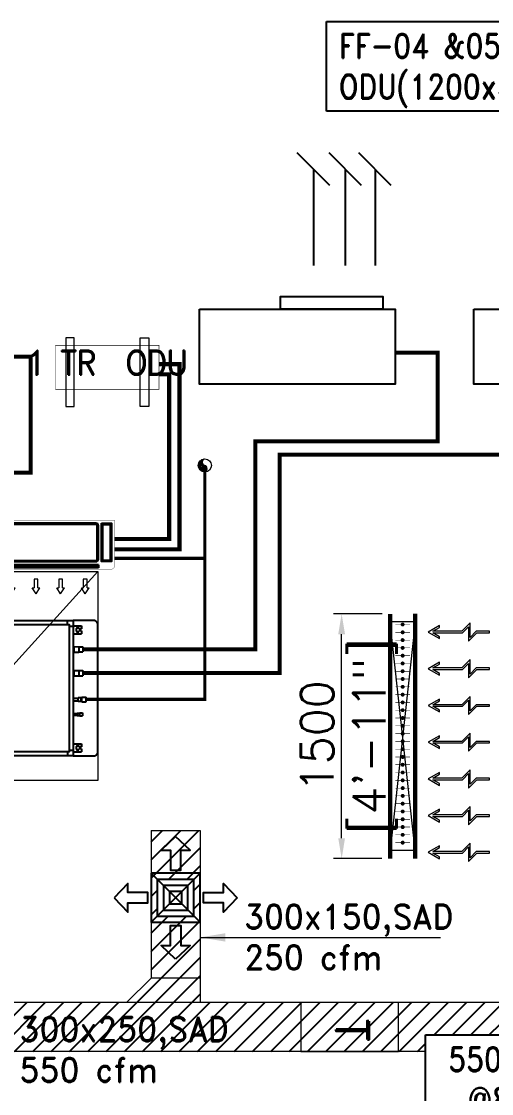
# Model space of a CAD drawing. Header units: millimetres. Extents: x -330573 to 5697, y 22061 to 198972.
# Drawn here: x -89093 to -86213, y 128490 to 135062 of the extents above; entities that cross this region are included whole.
import ezdxf

# ---------------------------------------------------------------- set-up
doc = ezdxf.new("R2010")
doc.units = ezdxf.units.MM
doc.linetypes.add('HIDDEN', pattern=[0.375, 0.25, -0.125])
doc.layers.add('HVAC Machine', color=5, linetype='Continuous')
for name, color, linetype, lineweight in [('VL-AC- DRAIN', 42, 'Continuous', 5), ('VL-AC-ACCOUSTIC INSULATION', 32, 'Continuous', 25), ('VL-AC-DAMPERS', 5, 'Continuous', 18), ('VL-AC-EQUIPMENT', 5, 'Continuous', 25), ('VL-AC-FA_TEXT_50', 7, 'Continuous', 18), ('VL-AC-RA_TEXT_50', 7, 'Continuous', 18), ('VL-AC-RAT', 1, 'Continuous', 5), ('VL-AC-SA', 6, 'Continuous', 5), ('VL-AC-SA_TEXT_50', 7, 'Continuous', 25), ('VL-AC-SAT', 72, 'Continuous', 25), ('VL-AC-SUPPORT', 15, 'Continuous', 18), ('VL-AC-UNIT TRAP DOOR', 40, 'Continuous', 18), ('VL-AC-VRF PIPE', 152, 'Continuous', 30), ('VL-AC-WALL CUTOUT', 7, 'Continuous', 18)]:
    doc.layers.add(name, color=color, linetype=linetype, lineweight=lineweight)
doc.styles.add('Romand-2', font='romand.shx', dxfattribs={"height": 2})
doc.styles.add('ROMANS', font='romans.shx', dxfattribs={"height": 200})
doc.styles.get("Standard").update_dxf_attribs({"font": 'arial.ttf'})
doc.styles.add('VOLTAS - ROMAND', font='romand.shx', dxfattribs={"width": 0.85})
doc.dimstyles.new('Copy of STANDARD', dxfattribs={"dimtxt": 0.23, "dimasz": 0.1, "dimexe": 0.03, "dimexo": 0.03, "dimgap": 0.1, "dimtad": 0, "dimzin": 9, "dimdsep": 46, "dimtxsty": 'Standard', "dimblk1": 'OBLIQUE', "dimblk2": 'OBLIQUE', "dimsah": 1, "dimcen": 0, "dimdle": 0.1, "dimclrd": 256, "dimclre": 256, "dimclrt": 256, "dimazin": 0, "dimtm": 1e-09, "dimtfac": 0.15, "dimtofl": 0, "dimtmove": 2, "dimatfit": 3, "dimldrblk": 'OBLIQUE', "dimfxl": 1, "dimtolj": 1, "dimtzin": 0, "dimlwd": -1, "dimlwe": -1, "dimarcsym": 0})
doc.dimstyles.new('VL_DIM', dxfattribs={"dimscale": 1.25, "dimtxt": 200, "dimasz": 125, "dimexe": 50, "dimexo": 50, "dimgap": 50, "dimtad": 1, "dimdec": 0, "dimrnd": 1, "dimzin": 9, "dimdsep": 46, "dimtxsty": 'ROMANS', "dimcen": 0.09, "dimdle": 35, "dimclrd": 7, "dimclre": 7, "dimclrt": 7, "dimadec": 0, "dimazin": 0, "dimtfac": 1, "dimtdec": 0, "dimtmove": 2, "dimatfit": 3, "dimfxl": 1, "dimtolj": 1, "dimtzin": 0, "dimlwd": 15, "dimlwe": 15, "dimarcsym": 1})

# ---------------------------------------------------------------- blocks, each defined once
blk = doc.blocks.new('_Oblique')
at = {"color": 0, "linetype": 'ByBlock', "lineweight": -2}
blk.add_line((-0.5, -0.5), (0.5, 0.5), dxfattribs=at)
blk = doc.blocks.new('IDU 1.0 TR')
at = {"layer": 'VL-AC-EQUIPMENT', "color": 3, "lineweight": 0, "ltscale": 0.05}
for p, q in [((-420.8, 395.6), (-444.2, 359.6)), ((-420.8, 395.6), (-397.4, 359.6)), ((-270.8, 395.6), (-294.2, 359.6)), ((-270.8, 395.6), (-247.4, 359.6)), ((-120.8, 395.6), (-144.2, 359.6)), ((-120.8, 395.6), (-97.4, 359.6)), ((29.2, 395.6), (5.8, 359.6)), ((29.2, 395.6), (52.6, 359.6)), ((179.2, 395.6), (155.8, 359.6)), ((179.2, 395.6), (202.6, 359.6)), ((329.2, 395.6), (305.8, 359.6)), ((329.2, 395.6), (352.6, 359.6)), ((479.2, 395.6), (455.8, 359.6)), ((479.2, 395.6), (502.6, 359.6)), ((-432.2, 359.6), (-444.2, 359.6)), ((-432.2, 359.6), (-432.2, 306.2)), ((-409.4, 306.2), (-409.4, 359.6)), ((-397.4, 359.6), (-409.4, 359.6)), ((-282.2, 359.6), (-294.2, 359.6)), ((-282.2, 359.6), (-282.2, 306.2)), ((-259.4, 306.2), (-259.4, 359.6)), ((-247.4, 359.6), (-259.4, 359.6)), ((-132.2, 359.6), (-144.2, 359.6)), ((-132.2, 359.6), (-132.2, 306.2)), ((-109.4, 306.2), (-109.4, 359.6)), ((-97.4, 359.6), (-109.4, 359.6)), ((17.8, 359.6), (5.8, 359.6)), ((17.8, 359.6), (17.8, 306.2)), ((40.6, 306.2), (40.6, 359.6)), ((52.6, 359.6), (40.6, 359.6)), ((167.8, 359.6), (155.8, 359.6)), ((167.8, 359.6), (167.8, 306.2)), ((190.6, 306.2), (190.6, 359.6)), ((202.6, 359.6), (190.6, 359.6)), ((317.8, 359.6), (305.8, 359.6)), ((317.8, 359.6), (317.8, 306.2)), ((340.6, 306.2), (340.6, 359.6)), ((352.6, 359.6), (340.6, 359.6)), ((467.8, 359.6), (455.8, 359.6)), ((467.8, 359.6), (467.8, 306.2)), ((490.6, 306.2), (490.6, 359.6)), ((502.6, 359.6), (490.6, 359.6)), ((-432.2, 306.2), (-409.4, 306.2)), ((-282.2, 306.2), (-259.4, 306.2)), ((-132.2, 306.2), (-109.4, 306.2)), ((17.8, 306.2), (40.6, 306.2)), ((167.8, 306.2), (190.6, 306.2)), ((317.8, 306.2), (340.6, 306.2)), ((467.8, 306.2), (490.6, 306.2))]:
    blk.add_line(p, q, dxfattribs=at)
at = {"layer": 'VL-AC-EQUIPMENT', "color": 1}
for p, q in [((-502, 218.9), (-502, 238)), ((-502, 238), (580.9, 238)), ((-502, 218.9), (580.9, 218.9)), ((580.9, 238), (580.9, 218.9))]:
    blk.add_line(p, q, dxfattribs=at)
at = {"layer": 'VL-AC-EQUIPMENT', "color": 5, "const_width": 1.91}
blk.add_lwpolyline([(600, -54.3), (-600, -54.3), (-600, 225.7, -0.414214), (-580, 245.7), (580, 245.7, -0.414214), (600, 225.7)], format="xyb", close=True, dxfattribs=at)
at = {"layer": 'VL-AC-EQUIPMENT', "color": 1}
for points in [[(-521.1, -35.2), (-580.9, -35.2), (-580.9, 199.7), (-521.1, 199.7)], [(-528.8, -27.5), (-573.2, -27.5), (-573.2, 192.1), (-528.8, 192.1)]]:
    blk.add_lwpolyline(points, close=True, dxfattribs=at)
for points in [[(580.9, 225.8, 0.414214), (573.2, 233.5), (-494.3, 233.5, 0.414214), (-502, 225.8)], [(580.9, 218.9, 0.414214), (573.2, 226.5), (-494.3, 226.5, 0.414214), (-502, 218.9)]]:
    blk.add_lwpolyline(points, format="xyb", dxfattribs=at)
for points in [[(-502, 184.4), (-502, -19.9, 0.414214), (-486.7, -35.2), (565.6, -35.2, 0.414214), (580.9, -19.9), (580.9, 184.4, 0.414214), (565.6, 199.7), (-486.7, 199.7, 0.414214)], [(-494.3, 184.4), (-494.3, -19.9, 0.414214), (-486.7, -27.5), (565.6, -27.5, 0.414214), (573.2, -19.9), (573.2, 184.4, 0.414214), (565.6, 192.1), (-486.7, 192.1, 0.414214)]]:
    blk.add_lwpolyline(points, format="xyb", close=True, dxfattribs=at)
blk = doc.blocks.new('*U48')
for p, q in [((-150, 150), (150, -150)), ((150, 150), (-150, -150))]:
    blk.add_line(p, q)
for points in [[(0, 376.3), (88.2, 292.6), (31.7, 292.6), (31.7, 170), (-31.7, 170), (-31.7, 292.6), (-88.2, 292.6)], [(-150, -150), (150, -150), (150, 150), (-150, 150)], [(-376.3, 0), (-292.6, -88.2), (-292.6, -31.7), (-170, -31.7), (-170, 31.7), (-292.6, 31.7), (-292.6, 88.2)], [(376.3, 0), (292.6, -88.2), (292.6, -31.7), (170, -31.7), (170, 31.7), (292.6, 31.7), (292.6, 88.2)], [(0, -376.3), (88.2, -292.6), (31.7, -292.6), (31.7, -170), (-31.7, -170), (-31.7, -292.6), (-88.2, -292.6)]]:
    blk.add_lwpolyline(points, close=True)
at = {"color": 8}
for points in [[(-112.5, -112.5), (112.5, -112.5), (112.5, 112.5), (-112.5, 112.5)], [(-75, -75), (75, -75), (75, 75), (-75, 75)], [(-37.5, -37.5), (37.5, -37.5), (37.5, 37.5), (-37.5, 37.5)]]:
    blk.add_lwpolyline(points, close=True, dxfattribs=at)
blk = doc.blocks.new('17 TR DSU')
at = {"layer": 'VL-AC-EQUIPMENT'}
for p, q in [((-975, 382.5), (-975, 407.5)), ((975, 382.5), (975, 407.5)), ((-1010, 375.5), (-1060, 375.5)), ((-1060, 375.5), (-1060, 356.5)), ((-985, 372.5), (-1060, 372.5)), ((-1060, 356.5), (-1044, 356.5)), ((-1060, 344.5), (-1044, 344.5)), ((-1060, 344.5), (-1060, 325.5)), ((-1044, 358.5), (-1044, 356.5)), ((-1044, 344.5), (-1044, 342.5)), ((-1030, 342.5), (-1030, 358.5)), ((985, 372.5), (1010, 372.5)), ((1010, 375.5), (1060, 375.5)), ((1030, 342.5), (1030, 358.5)), ((1044, 358.5), (1044, 356.5)), ((1060, 356.5), (1044, 356.5)), ((1060, 344.5), (1044, 344.5)), ((1044, 344.5), (1044, 342.5)), ((1060, 375.5), (1060, 356.5)), ((1060, 344.5), (1060, 325.5)), ((-1010, 325.5), (-1060, 325.5)), ((1010, 325.5), (1060, 325.5)), ((1013.5, 251), (1010, 251)), ((1013.5, 211), (1010, 211)), ((1013.5, 251), (1013.5, 211)), ((1013.5, 247.8), (1043.5, 247.3)), ((1013.5, 214.2), (1043.5, 214.8)), ((1043.5, 247.3), (1043.5, 214.8)), ((1043.5, 247), (1068, 247)), ((1043.5, 215), (1068, 215)), ((1068, 247), (1068, 215)), ((1013.5, 105.4), (1010, 105.4)), ((1013.5, 105.4), (1013.5, 65.4)), ((1013.5, 102.2), (1043.5, 101.6)), ((1013.5, 68.6), (1043.5, 69.1)), ((1043.5, 101.6), (1043.5, 69.1)), ((1043.5, 101.4), (1068, 101.4)), ((1043.5, 69.4), (1068, 69.4)), ((1068, 101.4), (1068, 69.4)), ((1013.5, 65.4), (1010, 65.4)), ((1040.5, -64.5), (1057.5, -64.5)), ((1040.5, -87.5), (1040.5, -64.5)), ((1057.5, -87.5), (1057.5, -64.5)), ((1057.5, -64.9), (1062, -64.9)), ((1062, -61.5), (1088, -61.5)), ((1062, -90.5), (1062, -61.5)), ((1088, -90.5), (1088, -61.5)), ((1010, -68), (1040.5, -68)), ((1010, -83.9), (1040.5, -83.9)), ((1040.5, -87.5), (1057.5, -87.5)), ((1057.5, -87.1), (1062, -87.1)), ((1062, -90.5), (1088, -90.5)), ((1010, -162.2), (1033.5, -162.2)), ((1010, -171.7), (1033.5, -171.7)), ((1033.5, -173.9), (1033.5, -160.1)), ((1033.5, -160.1), (1047.5, -160.1)), ((1033.5, -173.9), (1047.5, -173.9)), ((1047.5, -173.9), (1047.5, -160.1)), ((1047.5, -160.6), (1049, -160.6)), ((1047.5, -173.3), (1049, -173.3)), ((1049, -176.4), (1049, -157.6)), ((1049, -157.6), (1067, -157.6)), ((1049, -176.4), (1067, -176.4)), ((1067, -157.6), (1067, -176.4)), ((-1010, -347.5), (-1060, -347.5)), ((-1060, -347.5), (-1060, -366.5)), ((-1060, -366.5), (-1044, -366.5)), ((-1060, -378.5), (-1044, -378.5)), ((-1060, -378.5), (-1060, -397.5)), ((-1044, -364.5), (-1044, -366.5)), ((-1044, -378.5), (-1044, -380.5)), ((-1030, -380.5), (-1030, -364.5)), ((-985, -387.5), (-1010, -387.5)), ((985, -387.5), (1010, -387.5)), ((1010, -347.5), (1060, -347.5)), ((1030, -380.5), (1030, -364.5)), ((1044, -364.5), (1044, -366.5)), ((1060, -366.5), (1044, -366.5)), ((1060, -378.5), (1044, -378.5)), ((1044, -378.5), (1044, -380.5)), ((1060, -347.5), (1060, -366.5)), ((1060, -378.5), (1060, -397.5)), ((-1010, -397.5), (-1060, -397.5)), ((-975, -397.5), (-975, -422.5)), ((975, -397.5), (975, -422.5)), ((1010, -397.5), (1060, -397.5))]:
    blk.add_line(p, q, dxfattribs=at)
at = {"layer": 'VL-AC-EQUIPMENT', "color": 8}
for p, q in [((-500, -422.5), (-500, -474.5)), ((500, -422.5), (500, -474.5)), ((-500, -474.5), (500, -474.5)), ((-500, -499.5), (500, -499.5)), ((-500, -524.5), (500, -524.5)), ((-500, -549.5), (500, -549.5)), ((-500, -574.5), (500, -574.5)), ((-500, -599.5), (500, -599.5))]:
    blk.add_line(p, q, dxfattribs=at)
at = {"layer": 'VL-AC-EQUIPMENT'}
for points in [[(-1010, -422.5), (-1010, 407.5), (1010, 407.5), (1010, -422.5)], [(-985, -397.5), (-985, 382.5), (985, 382.5), (985, -397.5)]]:
    blk.add_lwpolyline(points, close=True, dxfattribs=at)
at = {"layer": 'VL-AC-EQUIPMENT', "flags": 128}
blk.add_lwpolyline([(1010, -422.5), (1135, -422.5, 0.414214), (1160, -397.5), (1160, 382.5, 0.414214), (1135, 407.5), (1010, 407.5)], format="xyb", dxfattribs=at)
at = {"layer": 'VL-AC-EQUIPMENT', "color": 8}
for points in [[(-500, -474.5), (-515, -487), (-500, -499.5)], [(-500, -499.5), (-515, -512), (-500, -524.5)], [(-500, -524.5), (-515, -537), (-500, -549.5)], [(500, -474.5), (515, -487), (500, -499.5)], [(500, -499.5), (515, -512), (500, -524.5)], [(500, -524.5), (515, -537), (500, -549.5)], [(-500, -549.5), (-515, -562), (-500, -574.5)], [(-500, -574.5), (-515, -587), (-500, -599.5)], [(500, -549.5), (515, -562), (500, -574.5)], [(500, -574.5), (515, -587), (500, -599.5)]]:
    blk.add_lwpolyline(points, dxfattribs=at)
at = {"layer": 'VL-AC-EQUIPMENT'}
for centre, start, end in [((-1037, 358.5), 0, 180), ((-1037, 342.5), 180, 0), ((1037, 358.5), 0, 180), ((1037, 342.5), 180, 0), ((-1037, -364.5), 0, 180), ((-1037, -380.5), 180, 0), ((1037, -364.5), 0, 180), ((1037, -380.5), 180, 0)]:
    blk.add_arc(centre, 7, start, end, dxfattribs=at)
blk = doc.blocks.new('*D108')
at = {"layer": 'Defpoints', "color": 0, "transparency": 16777216}
for p in [(-87131.3, 131430.4), (-86834, 131430.4), (-86834.1, 129930.1)]:
    blk.add_point(p, dxfattribs=at)
at = {"layer": 'VL-AC-RA_TEXT_50', "color": 7, "lineweight": 15, "transparency": 16777216}
for p, q in [((-86884, 131430.4), (-87181.3, 131430.4)), ((-87131.3, 130055.1), (-87131.3, 131305.4)), ((-86884.1, 129930.1), (-87181.3, 129930.1))]:
    blk.add_line(p, q, dxfattribs=at)
at = {"layer": 'VL-AC-RA_TEXT_50', "color": 7, "transparency": 16777216}
for points in [[(-87152.2, 131305.4), (-87110.5, 131305.4), (-87131.3, 131430.4)], [(-87152.2, 130055.1), (-87110.5, 130055.1), (-87131.3, 129930.1)]]:
    blk.add_solid(points, dxfattribs=at)
at = {"layer": 'VL-AC-RA_TEXT_50', "color": 7, "transparency": 16777216, "char_height": 200, "attachment_point": 5, "rotation": 90, "style": 'ROMANS'}
for s, insert in [('\\A1;[4\'-11"]', (-86929, 130680.2)), ('\\A1;1500', (-87281.3, 130680.2))]:
    blk.add_mtext(s, dxfattribs=dict(at, insert=insert))
blk = doc.blocks.new('A$C0D6B1846')
at = {"layer": 'HVAC Machine'}
for points in [[(1122.9, 460), (496.3, 460), (496.3, 537.5), (1122.9, 537.5)], [(0, 460), (1200, 460), (1200, 0), (0, 0)]]:
    blk.add_lwpolyline(points, close=True, dxfattribs=at)
for points in [[(699.6, 1317.4), (699.6, 727.1)], [(893.9, 1317.4), (893.9, 727.1)], [(1075.8, 1317.4), (1075.8, 727.1)]]:
    blk.add_leader(points, dimstyle='Copy of STANDARD', override={"dimasz": 200, "dimgap": 0.1, "dimtad": 0, "dimzin": 1, "dimfxl": 140, "dimfxlon": 1, "dimarcsym": 1}, dxfattribs=at)

msp = doc.modelspace()

# ---------------------------------------------------------------- hatches: boundary and pattern name
at = {"layer": 'VL-AC- DRAIN', "ltscale": 150}
h = msp.add_hatch(dxfattribs=at)
h.set_pattern_fill('ANSI31', color=256, scale=50)
h.set_pattern_definition([(45, (-4536933.516, 1047108.787), (-4.419417382, 4.419417382), [])])
edge = h.paths.add_edge_path()
edge.add_ellipse((-87969.5, 132360), major_axis=(0, 20), ratio=0.697274, start_angle=0, end_angle=180, ccw=False)
edge.add_arc((-87969.5, 132340), 40, 90, 180)
edge.add_arc((-87969.5, 132340), 40, 180, 270)
edge.add_ellipse((-87969.5, 132320), major_axis=(0, 20), ratio=0.697274, start_angle=180, end_angle=360)
at = {"layer": 'VL-AC-ACCOUSTIC INSULATION'}
h = msp.add_hatch(dxfattribs=at)
h.set_pattern_fill('ANSI31', color=8, scale=25)
h.paths.add_polyline_path([(-89084.5, 127076.8), (-89334.5, 127076.8), (-89334.5, 126773.1), (-89084.5, 126773.1)])
h.paths.add_polyline_path([(-88959.5, 127226.8), (-89334.5, 127226.8), (-89334.5, 127076.8), (-89084.5, 127076.8)])
h.paths.add_polyline_path([(-86418.5, 127576.8), (-89471.1, 127576.8), (-89471.1, 127226.8), (-86418.5, 127226.8)])
h.paths.add_polyline_path([(-87834.5, 127226.8), (-88209.5, 127226.8), (-88209.5, 127076.8), (-87959.5, 127076.8)])
h.paths.add_polyline_path([(-87959.5, 127076.8), (-88209.5, 127076.8), (-88209.5, 126773.1), (-87959.5, 126773.1)])
h.paths.add_polyline_path([(-86684.5, 127077.8), (-86934.5, 127077.8), (-86934.5, 126773.1), (-86684.5, 126773.1)])
h.paths.add_polyline_path([(-86560.4, 127226.8), (-86934.5, 127226.8), (-86934.5, 127077.8), (-86684.5, 127077.8)])
h.paths.add_polyline_path([(-85818.5, 127601.8), (-86418.5, 127576.8), (-86418.5, 127226.8), (-85818.5, 127201.8)])
h.paths.add_polyline_path([(-82673.9, 127601.8), (-85818.5, 127601.8), (-85818.5, 127201.8), (-82673.9, 127201.8)])
h.paths.add_polyline_path([(-85285.1, 127201.8), (-85659.5, 127201.8), (-85659.5, 127052.5), (-85409.5, 127052.5)])
h.paths.add_polyline_path([(-85409.5, 127052.5), (-85659.5, 127052.5), (-85659.5, 126773.1), (-85409.5, 126773.1)])
h.paths.add_polyline_path([(-84134.5, 127052.1), (-84384.5, 127052.1), (-84384.5, 126773.1), (-84134.5, 126773.1)])
h.paths.add_polyline_path([(-84009.8, 127201.8), (-84384.5, 127201.8), (-84384.5, 127052.1), (-84134.5, 127052.1)])
h.paths.add_polyline_path([(-82734.5, 127201.8), (-83109.5, 127201.8), (-83109.5, 127051.8), (-82859.5, 127051.8)])
h.paths.add_polyline_path([(-82859.5, 127051.8), (-83109.5, 127051.8), (-83109.5, 126773.1), (-82859.5, 126773.1)])
h.paths.add_polyline_path([(-81974, 128990.9), (-82124, 129140.9), (-82124, 128590.9), (-81974, 128590.9)])
h.paths.add_polyline_path([(-78117.7, 128990.9), (-81974, 128990.9), (-81974, 128590.9), (-78117.7, 128590.9)])
h.paths.add_polyline_path([(-78550, 128903.4), (-78325, 128903.4), (-78325, 128678.4), (-78550, 128678.4)], flags=16)
h.paths.add_polyline_path([(-77517.7, 128940.9), (-78117.7, 128990.9), (-78117.7, 128590.9), (-77517.7, 128640.9)])
h.paths.add_polyline_path([(-74987.5, 128940.9), (-77517.7, 128940.9), (-77517.7, 128640.9), (-74987.5, 128640.9)])
h.paths.add_polyline_path([(-75550, 128903.4), (-75325, 128903.4), (-75325, 128678.4), (-75550, 128678.4)], flags=16)
h.paths.add_polyline_path([(-75287.5, 128640.9), (-75737.5, 128640.9), (-75587.5, 128490.9), (-75287.5, 128490.9)])
h.paths.add_polyline_path([(-75287.5, 128490.9), (-75587.5, 128490.9), (-75587.5, 125779), (-75287.5, 125779)])
h.paths.add_polyline_path([(-75325, 126304), (-75325, 126079), (-75550, 126079), (-75550, 126304)], flags=16)
h.paths.add_polyline_path([(-78287.5, 128440.9), (-78587.5, 128440.9), (-78587.5, 125779), (-78287.5, 125779)])
h.paths.add_polyline_path([(-78325, 126304), (-78325, 126079), (-78550, 126079), (-78550, 126304)], flags=16)
h.paths.add_polyline_path([(-78287.5, 128590.9), (-78737.5, 128590.9), (-78587.5, 128440.9), (-78287.5, 128440.9)])
h.paths.add_polyline_path([(-78287.5, 129140.9), (-78587.5, 129140.9), (-78737.5, 128990.9), (-78287.5, 128990.9)])
h.paths.add_polyline_path([(-78287.5, 131802.9), (-78587.5, 131802.9), (-78587.5, 129140.9), (-78287.5, 129140.9)])
h.paths.add_polyline_path([(-78550, 131277.9), (-78550, 131502.9), (-78325, 131502.9), (-78325, 131277.9)], flags=16)
h.paths.add_polyline_path([(-75287.5, 129090.9), (-75587.5, 129090.9), (-75737.5, 128940.9), (-75287.5, 128940.9)])
h.paths.add_polyline_path([(-75287.5, 131802.9), (-75587.5, 131802.9), (-75587.5, 129090.9), (-75287.5, 129090.9)])
h.paths.add_polyline_path([(-75550, 131277.9), (-75550, 131502.9), (-75325, 131502.9), (-75325, 131277.9)], flags=16)
h.paths.add_polyline_path([(-81584.5, 128440.9), (-81834.5, 128440.9), (-81834.5, 126773.1), (-81584.5, 126773.1)])
h.paths.add_polyline_path([(-81584.5, 128590.9), (-81959.5, 128590.9), (-81834.5, 128440.9), (-81584.5, 128440.9)])
h.paths.add_polyline_path([(-82924, 129834.2), (-83093.5, 129834.2), (-83093.5, 129534.2), (-82924, 129534.2)])
h.paths.add_polyline_path([(-82824, 129934.2), (-82924, 129834.2), (-82924, 129534.2), (-82824, 129534.2)])
edge = h.paths.add_edge_path()
edge.add_arc((-83093.5, 129984.2), 150, 180, 270, ccw=False)
edge.add_line((-83243.5, 129984.2), (-83543.5, 129984.2))
edge.add_arc((-83093.5, 129984.2), 450, 180, 270)
edge.add_line((-83093.5, 129534.2), (-83093.5, 129834.2))
h.paths.add_polyline_path([(-83243.5, 131130.3), (-83543.5, 131130.3), (-83543.5, 129984.2), (-83243.5, 129984.2)])
h.paths.add_polyline_path([(-83506, 130605.3), (-83506, 130830.3), (-83281, 130830.3), (-83281, 130605.3)], flags=16)
edge = h.paths.add_edge_path()
edge.add_arc((-82673.9, 127751.8), 550, 315, 360)
edge.add_line((-82123.9, 127751.8), (-82124, 127862.1))
edge.add_line((-82124, 127862.1), (-82524, 127862.1))
edge.add_arc((-82776.4, 127834.2), 254, -6.25181, 6.30481, ccw=False)
edge.add_line((-82523.9, 127806.5), (-82523.9, 127751.9))
edge.add_arc((-82673.9, 127751.8), 150, -90, 0.05301, ccw=False)
edge.add_line((-82673.9, 127601.8), (-82673.9, 127201.8))
edge.add_arc((-82679.7, 127765.8), 564, 270.58885, 314.41115)
h = msp.add_hatch(dxfattribs=at)
h.set_pattern_fill('ANSI31', color=8, scale=25)
h.paths.add_polyline_path([(-89385.4, 129047.2), (-89535.4, 129197.2), (-89535.4, 128747.2), (-89385.4, 128747.2)])
h.paths.add_polyline_path([(-87382.1, 129047.2), (-89385.4, 129047.2), (-89385.4, 128747.2), (-87382.1, 128747.2)])
h.paths.add_polyline_path([(-87998.6, 129197.2), (-88298.6, 129197.2), (-88448.6, 129047.2), (-87998.6, 129047.2)])
h.paths.add_polyline_path([(-87998.6, 130102.6), (-88298.6, 130102.6), (-88298.6, 129197.2), (-87998.6, 129197.2)])
h.paths.add_polyline_path([(-88261.1, 129577.6), (-88261.1, 129802.6), (-88036.1, 129802.6), (-88036.1, 129577.6)], flags=16)
h.paths.add_polyline_path([(-86782.1, 129047.2), (-87382.1, 129047.2), (-87382.1, 128747.2), (-86782.1, 128747.2)])
h.paths.add_polyline_path([(-85916.4, 129047.2), (-86782.1, 129047.2), (-86782.1, 128747.2), (-85916.4, 128747.2)])
edge = h.paths.add_edge_path()
edge.add_line((-85466.4, 129197.2), (-85766.4, 129197.2))
edge.add_arc((-85916.4, 129197.2), 150, -90, 0, ccw=False)
edge.add_line((-85916.4, 129047.2), (-85916.4, 128747.2))
edge.add_arc((-85916.4, 129197.2), 450, 270, 360)
h.paths.add_polyline_path([(-85466.4, 131419.4), (-85766.4, 131419.4), (-85766.4, 129197.2), (-85466.4, 129197.2)])
h.paths.add_polyline_path([(-85728.9, 130894.4), (-85728.9, 131119.4), (-85503.9, 131119.4), (-85503.9, 130894.4)], flags=16)

# ---------------------------------------------------------------- linework, layer by layer
at = {"layer": 'VL-AC- DRAIN', "linetype": 'HIDDEN', "ltscale": 0.5, "const_width": 20}
for points in [[(-88697.4, 130905.7), (-87969.5, 130905.7), (-87969.5, 132316.6)], [(-88522.8, 131770.2), (-87969.5, 131770.2)]]:
    msp.add_lwpolyline(points, dxfattribs=at)
at = {"layer": 'VL-AC- DRAIN', "ltscale": 150}
msp.add_circle((-87969.5, 132340), 40, dxfattribs=at)
at = {"layer": 'VL-AC- DRAIN', "ltscale": 150, "extrusion": (0, 0, -1)}
msp.add_ellipse((-87969.5, 132360), major_axis=(0, 20), ratio=0.697274, start_param=3.141593, end_param=6.283185, dxfattribs=at)
at = {"layer": 'VL-AC- DRAIN', "ltscale": 150}
msp.add_ellipse((-87969.5, 132320), major_axis=(0, 20), ratio=0.697274, start_param=3.141593, end_param=6.283185, dxfattribs=at)
at = {"layer": 'VL-AC-DAMPERS'}
for p, q in [((-86757.6, 131265.3), (-86757.6, 131269.5)), ((-86757.6, 131074.3), (-86757.6, 131078.5)), ((-86757.5, 130883.3), (-86757.5, 130887.5)), ((-86757.5, 130740), (-86757.5, 130744.3)), ((-86757.5, 130644.5), (-86757.5, 130648.8)), ((-86757.5, 130453.6), (-86757.5, 130457.8)), ((-86757.3, 130262.6), (-86757.3, 130266.8)), ((-86757.3, 130119.3), (-86757.3, 130123.5)), ((-86757.3, 130023.8), (-86757.3, 130028.1))]:
    msp.add_line(p, q, dxfattribs=at)
at = {"layer": 'VL-AC-DAMPERS', "const_width": 2.55}
msp.add_lwpolyline([(-86682.6, 129980.3), (-86682.6, 131381), (-86832.4, 131381), (-86832.4, 129980.4)], close=True, dxfattribs=at)
at = {"layer": 'VL-AC-DAMPERS'}
for points, const_width in [([(-86802.6, 131365), (-86712.4, 131365)], 3.18), ([(-86757.5, 129980.3), (-86757.5, 131381)], 1.27), ([(-86802.6, 131317.3), (-86712.4, 131317.2)], 3.18), ([(-86802.6, 131269.5), (-86712.4, 131269.5)], 3.18), ([(-86802.6, 131221.8), (-86712.4, 131221.8)], 3.18), ([(-86802.6, 131174), (-86712.4, 131174)], 3.18), ([(-86802.6, 131126.3), (-86712.4, 131126.3)], 3.18), ([(-86802.6, 131078.5), (-86712.4, 131078.5)], 3.18), ([(-86802.5, 131030.8), (-86712.3, 131030.8)], 3.18), ([(-86802.5, 130983), (-86712.3, 130983)], 3.18), ([(-86802.5, 130935.3), (-86712.3, 130935.3)], 3.18), ([(-86802.5, 130887.5), (-86712.3, 130887.5)], 3.18), ([(-86802.5, 130839.8), (-86712.2, 130839.8)], 3.18), ([(-86802.5, 130792), (-86712.2, 130792)], 3.18), ([(-86802.5, 130744.3), (-86712.2, 130744.3)], 3.18), ([(-86802.5, 130696.5), (-86712.2, 130696.5)], 3.18), ([(-86802.5, 130648.8), (-86712.2, 130648.8)], 3.18), ([(-86802.5, 130601), (-86712.2, 130601)], 3.18), ([(-86802.5, 130553.3), (-86712.2, 130553.3)], 3.18), ([(-86802.5, 130505.5), (-86712.2, 130505.5)], 3.18), ([(-86802.5, 130457.8), (-86712.3, 130457.8)], 3.18), ([(-86802.3, 130410), (-86712.1, 130410)], 3.18), ([(-86802.3, 130362.3), (-86712.1, 130362.3)], 3.18), ([(-86802.3, 130314.5), (-86712.1, 130314.5)], 3.18), ([(-86802.3, 130266.8), (-86712.1, 130266.8)], 3.18), ([(-86802.3, 130219.1), (-86712.1, 130219)], 3.18), ([(-86802.3, 130171.3), (-86712.1, 130171.3)], 3.18), ([(-86802.3, 130123.6), (-86712.1, 130123.5)], 3.18), ([(-86802.3, 130075.8), (-86712.1, 130075.8)], 3.18), ([(-86802.3, 130028.1), (-86712.1, 130028)], 3.18)]:
    msp.add_lwpolyline(points, dxfattribs=dict(at, const_width=const_width))
at = {"layer": 'VL-AC-DAMPERS', "const_width": 12.2}
for points in [[(-86763.6, 131365, -1), (-86751.7, 131365, -1), (-86763.6, 131365, 1)], [(-86763.6, 131317.3, -1), (-86751.7, 131317.3, -1), (-86763.6, 131317.3, 1)], [(-86763.6, 131269.5, -1), (-86751.7, 131269.5, -1), (-86763.6, 131269.5, 1)], [(-86763.6, 131221.8, -1), (-86751.6, 131221.8, -1), (-86763.6, 131221.8, 1)], [(-86763.6, 131174, -1), (-86751.6, 131174, -1), (-86763.6, 131174, 1)], [(-86763.6, 131126.3, -1), (-86751.6, 131126.3, -1), (-86763.6, 131126.3, 1)], [(-86763.6, 131078.5, -1), (-86751.7, 131078.5, -1), (-86763.6, 131078.5, 1)], [(-86763.4, 131030.8, -1), (-86751.5, 131030.8, -1), (-86763.4, 131030.8, 1)], [(-86763.4, 130983, -1), (-86751.5, 130983, -1), (-86763.4, 130983, 1)], [(-86763.4, 130935.3, -1), (-86751.5, 130935.3, -1), (-86763.4, 130935.3, 1)], [(-86763.4, 130887.5, -1), (-86751.5, 130887.5, -1), (-86763.4, 130887.5, 1)], [(-86763.4, 130839.8, -1), (-86751.5, 130839.8, -1), (-86763.4, 130839.8, 1)], [(-86763.4, 130792, -1), (-86751.5, 130792, -1), (-86763.4, 130792, 1)], [(-86763.4, 130744.3, -1), (-86751.5, 130744.3, -1), (-86763.4, 130744.3, 1)], [(-86763.4, 130696.5, -1), (-86751.5, 130696.5, -1), (-86763.4, 130696.5, 1)], [(-86763.4, 130648.8, -1), (-86751.5, 130648.8, -1), (-86763.4, 130648.8, 1)], [(-86763.4, 130601, -1), (-86751.5, 130601, -1), (-86763.4, 130601, 1)], [(-86763.4, 130553.3, -1), (-86751.5, 130553.3, -1), (-86763.4, 130553.3, 1)], [(-86763.4, 130505.5, -1), (-86751.5, 130505.5, -1), (-86763.4, 130505.5, 1)], [(-86763.4, 130457.8, -1), (-86751.5, 130457.8, -1), (-86763.4, 130457.8, 1)], [(-86763.3, 130410, -1), (-86751.3, 130410, -1), (-86763.3, 130410, 1)], [(-86763.3, 130362.3, -1), (-86751.3, 130362.3, -1), (-86763.3, 130362.3, 1)], [(-86763.3, 130314.5, -1), (-86751.3, 130314.5, -1), (-86763.3, 130314.5, 1)], [(-86763.3, 130266.8, -1), (-86751.3, 130266.8, -1), (-86763.3, 130266.8, 1)], [(-86763.3, 130219, -1), (-86751.3, 130219, -1), (-86763.3, 130219, 1)], [(-86763.3, 130171.3, -1), (-86751.3, 130171.3, -1), (-86763.3, 130171.3, 1)], [(-86763.3, 130123.5, -1), (-86751.3, 130123.5, -1), (-86763.3, 130123.5, 1)], [(-86763.3, 130075.8, -1), (-86751.3, 130075.8, -1), (-86763.3, 130075.8, 1)], [(-86763.3, 130028.1, -1), (-86751.3, 130028.1, -1), (-86763.3, 130028.1, 1)]]:
    msp.add_lwpolyline(points, format="xyb", dxfattribs=at)
at = {"layer": 'VL-AC-EQUIPMENT', "const_width": 3.29}
msp.add_lwpolyline([(-88884.9, 133076.7), (-88250, 133076.7), (-88250, 132806.2), (-88884.9, 132806.2)], close=True, dxfattribs=at)
at = {"layer": 'VL-AC-RAT', "const_width": 25, "elevation": 0}
msp.add_lwpolyline([(-86834, 131430.4), (-86834.1, 129930.1)], dxfattribs=at)
at = {"layer": 'VL-AC-RAT', "const_width": 25}
msp.add_lwpolyline([(-86680.9, 129930.5), (-86680.8, 131430.8)], dxfattribs=at)
at = {"layer": 'VL-AC-RAT', "elevation": 0}
for points in [[(-86573, 131313.9), (-86391.4, 131313.9), (-86353.7, 131351.7), (-86353.7, 131262.7), (-86302.5, 131313.9), (-86225.3, 131313.9), (-86225.3, 131323.5), (-86306.4, 131323.5), (-86344.1, 131285.7), (-86344.1, 131374.7), (-86395.4, 131323.5), (-86573, 131323.5), (-86531.7, 131347.3), (-86531.7, 131358.3), (-86600.3, 131318.7), (-86531.7, 131279.1), (-86531.7, 131290.1)], [(-86573, 131088.9), (-86391.4, 131088.9), (-86353.7, 131126.7), (-86353.7, 131037.7), (-86302.5, 131088.9), (-86225.3, 131088.9), (-86225.3, 131098.5), (-86306.4, 131098.5), (-86344.1, 131060.7), (-86344.1, 131149.7), (-86395.4, 131098.5), (-86573, 131098.5), (-86531.7, 131122.3), (-86531.7, 131133.3), (-86600.3, 131093.7), (-86531.7, 131054.1), (-86531.7, 131065.1)], [(-86573, 130863.9), (-86391.4, 130863.9), (-86353.7, 130901.7), (-86353.7, 130812.7), (-86302.5, 130863.9), (-86225.3, 130863.9), (-86225.3, 130873.5), (-86306.4, 130873.5), (-86344.1, 130835.7), (-86344.1, 130924.7), (-86395.4, 130873.5), (-86573, 130873.5), (-86531.7, 130897.3), (-86531.7, 130908.3), (-86600.3, 130868.7), (-86531.7, 130829.1), (-86531.7, 130840.1)], [(-86573, 130638.9), (-86391.4, 130638.9), (-86353.7, 130676.7), (-86353.7, 130587.7), (-86302.5, 130638.9), (-86225.3, 130638.9), (-86225.3, 130648.5), (-86306.4, 130648.5), (-86344.1, 130610.7), (-86344.1, 130699.7), (-86395.4, 130648.5), (-86573, 130648.5), (-86531.7, 130672.3), (-86531.7, 130683.3), (-86600.3, 130643.7), (-86531.7, 130604.1), (-86531.7, 130615.1)], [(-86573, 130413.9), (-86391.4, 130413.9), (-86353.7, 130451.7), (-86353.7, 130362.7), (-86302.5, 130413.9), (-86225.3, 130413.9), (-86225.3, 130423.5), (-86306.4, 130423.5), (-86344.1, 130385.7), (-86344.1, 130474.7), (-86395.4, 130423.5), (-86573, 130423.5), (-86531.7, 130447.3), (-86531.7, 130458.3), (-86600.3, 130418.7), (-86531.7, 130379.1), (-86531.7, 130390.1)], [(-86573, 130188.9), (-86391.4, 130188.9), (-86353.7, 130226.7), (-86353.7, 130137.7), (-86302.5, 130188.9), (-86225.3, 130188.9), (-86225.3, 130198.5), (-86306.4, 130198.5), (-86344.1, 130160.7), (-86344.1, 130249.7), (-86395.4, 130198.5), (-86573, 130198.5), (-86531.7, 130222.3), (-86531.7, 130233.3), (-86600.3, 130193.7), (-86531.7, 130154.1), (-86531.7, 130165.1)], [(-86573, 129963.9), (-86391.4, 129963.9), (-86353.7, 130001.7), (-86353.7, 129912.7), (-86302.5, 129963.9), (-86225.3, 129963.9), (-86225.3, 129973.5), (-86306.4, 129973.5), (-86344.1, 129935.7), (-86344.1, 130024.7), (-86395.4, 129973.5), (-86573, 129973.5), (-86531.7, 129997.3), (-86531.7, 130008.3), (-86600.3, 129968.7), (-86531.7, 129929.1), (-86531.7, 129940.1)]]:
    msp.add_lwpolyline(points, close=True, dxfattribs=at)
at = {"layer": 'VL-AC-SA'}
for points in [[(-85466.4, 131419.4), (-85466.4, 129197.2, -0.414214), (-85916.4, 128747.2), (-89535.4, 128747.2)], [(-85766.4, 131419.4), (-85766.4, 129197.2, -0.414214), (-85916.4, 129047.2), (-89385.4, 129047.2)]]:
    msp.add_lwpolyline(points, format="xyb", dxfattribs=at)
for points in [[(-88298.6, 130102.6), (-88298.6, 129197.2)], [(-88298.6, 130102.6), (-87998.6, 130102.6)], [(-87998.6, 130102.6), (-87998.6, 129047.2)], [(-88036.1, 129802.6), (-88261.1, 129577.6)], [(-88261.1, 129802.6), (-88036.1, 129577.6)], [(-88298.6, 129197.2), (-88448.6, 129047.2)], [(-87998.6, 129197.2), (-88298.6, 129197.2)]]:
    msp.add_lwpolyline(points, dxfattribs=at)
for points in [[(-88261.1, 129802.6), (-88036.1, 129802.6), (-88036.1, 129577.6), (-88261.1, 129577.6)], [(-86782.1, 129047.2), (-87382.1, 129047.2), (-87382.1, 128747.2), (-86782.1, 128747.2)]]:
    msp.add_lwpolyline(points, close=True, dxfattribs=at)
at = {"layer": 'VL-AC-SUPPORT', "ltscale": 100}
for points in [[(-88769.5, 133122), (-88822, 133122), (-88822, 132701.2), (-88769.5, 132701.2)], [(-88365.3, 133122), (-88312.9, 133122), (-88312.9, 132701.2), (-88365.3, 132701.2)]]:
    msp.add_lwpolyline(points, close=True, dxfattribs=at)
at = {"layer": 'VL-AC-UNIT TRAP DOOR'}
msp.add_lwpolyline([(-90945.4, 131689.2), (-88625.4, 131689.2), (-88625.4, 130409.2), (-90945.4, 130409.2)], close=True, dxfattribs=at)
msp.add_lwpolyline([(-90945.4, 131689.2), (-89785.4, 130409.2), (-88625.4, 131689.2)], dxfattribs=at)
at = {"layer": 'VL-AC-VRF PIPE', "const_width": 25}
for points in [[(-90215.6, 132295.1), (-89037, 132295.1), (-89037, 133006.7), (-89331.3, 133006.7)], [(-88717.4, 131067.1), (-87511.1, 131067.1), (-87511.1, 132405.6), (-84861.3, 132405.6), (-84861.3, 133036.1), (-85121, 133036.1)], [(-88717.4, 131212.7), (-87660.8, 131212.7), (-87660.8, 132487.7), (-86542.3, 132487.7), (-86542.3, 133031.3), (-86802.7, 133031.3)], [(-88522.8, 131826.2), (-88125, 131826.2), (-88125, 132960.8), (-88250, 132960.8)], [(-88522.8, 131889.2), (-88188, 131889.2), (-88188, 132897.8), (-88250, 132897.8)]]:
    msp.add_lwpolyline(points, dxfattribs=at)
at = {"layer": 'VL-AC-WALL CUTOUT', "linetype": 'ByBlock', "ltscale": 90}
for points in [[(-86680.9, 131380.8), (-86834.1, 131381.2)], [(-86680.9, 131379.9), (-86834.1, 129980.1)], [(-86680.9, 129980.5), (-86834.1, 129980.1)]]:
    msp.add_lwpolyline(points, dxfattribs=at)
at = {"layer": 'VL-AC-WALL CUTOUT', "linetype": 'ByBlock', "ltscale": 90, "elevation": 0}
msp.add_lwpolyline([(-86680.1, 129980.1), (-86834.1, 131380.4)], dxfattribs=at)

# ---------------------------------------------------------------- block references
at = {"layer": 'HVAC Machine'}
for p in [(-88002.7, 132838.7), (-86321, 132838.7)]:
    msp.add_blockref('A$C0D6B1846', p, dxfattribs=at)
at = {"layer": 'VL-AC-EQUIPMENT', "xscale": 1.003921568627451, "yscale": 1.003921568627451, "zscale": 1.003921568627451, "rotation": 180.0045016980125}
msp.add_blockref('IDU 1.0 TR', (-89125.2, 131951), dxfattribs=at)
at = {"layer": 'VL-AC-EQUIPMENT'}
msp.add_blockref('17 TR DSU', (-89785.4, 130981.7), dxfattribs=at)
at = {"layer": 'VL-AC-SAT', "rotation": 270}
msp.add_blockref('*U48', (-88148.6, 129690.1), dxfattribs=at)

# ---------------------------------------------------------------- texts
at = {"layer": 'VL-AC-FA_TEXT_50', "color": 7, "ltscale": 325, "insert": (-89111.3, 133045.1), "char_height": 150, "attachment_point": 1, "style": 'Romand-2'}
msp.add_mtext_dynamic_manual_height_columns('\\pxqc;{\\T0.9;1 TR  ODU}', width=1073.731, gutter_width=20, heights=[0], dxfattribs=at)
at = {"layer": 'VL-AC-SA_TEXT_50', "insert": (-85665.6, 134761.6), "char_height": 150, "width": 2965.046, "attachment_point": 5, "style": 'VOLTAS - ROMAND', "bg_fill": 19, "box_fill_scale": 1.5, "bg_fill_color": 256, "bg_fill_transparency": 0}
msp.add_mtext('\\pxql;FF-04 &05 8.75TR X3 NOS.\\PODU(1200x460x960)', dxfattribs=at)
at = {"layer": 'VL-AC-SA_TEXT_50', "char_height": 150, "width": 1964.598, "attachment_point": 1, "style": 'VOLTAS - ROMAND'}
for s, insert in [('\\pxql;{\\W0.95;300x150,SAD\\P250 cfm}', (-87729.1, 129649.7, 166161.6)), ('\\pxql;{\\W0.95;300x250,SAD\\P550 cfm}', (-89104.4, 128960, 166161.6))]:
    msp.add_mtext(s, dxfattribs=dict(at, insert=insert))
at = {"layer": 'VL-AC-SA_TEXT_50', "insert": (-87064.1, 128878.5, -25331.5), "char_height": 200, "width": 144.857, "attachment_point": 5, "rotation": 270, "style": 'ROMANS'}
msp.add_mtext('\\pxql;{\\Fromand|c0;T}', dxfattribs=at)

# ---------------------------------------------------------------- dimensions: what is measured, and where the dimension line sits
at = {"layer": 'VL-AC-RA_TEXT_50'}
dim = msp.add_linear_dim(base=(-87131.3, 131430.4, 0), p1=(-86834.1, 129930.1, 0), p2=(-86834, 131430.4, 0), angle=90, dimstyle='VL_DIM', override={"dimscale": 1, "dimpost": '\\X'}, dxfattribs=at)
dim.commit()
dim.dimension.update_dxf_attribs({"geometry": '*D108', "text_midpoint": (-87131.3, 130680.2, 0)})

# ---------------------------------------------------------------- leaders
at = {"layer": 'VL-AC-SA_TEXT_50'}
msp.add_leader([(-87999.8, 129447.1), (-86525.2, 129447.1)], dimstyle='VL_DIM', override={"dimtad": 0, "dimclrd": 256}, dxfattribs=at)

# ---------------------------------------------------------------- next in the draw order: texts
at = {"layer": 'VL-AC-SA_TEXT_50', "insert": (-85903.8, 128450.3), "char_height": 150, "width": 1276.5, "attachment_point": 5, "style": 'VOLTAS - ROMAND', "bg_fill": 19, "box_fill_scale": 1.5, "bg_fill_color": 256, "bg_fill_transparency": 0}
msp.add_mtext('550x400,SAD\\P@814 cfm\\PBOD:2885mm ', dxfattribs=at)

doc.saveas('drawing.dxf')
